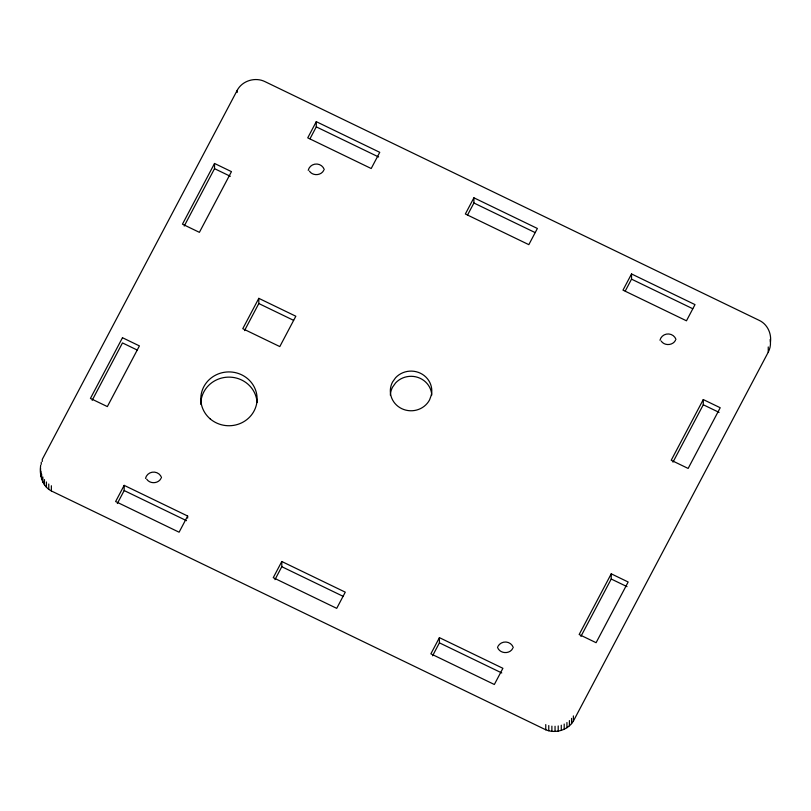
<?xml version="1.0" encoding="UTF-8"?>
<svg xmlns="http://www.w3.org/2000/svg" width="811" height="811" viewBox="0 0 811 811"><rect width="100%" height="100%" fill="white"/><g stroke="black" fill="none" stroke-linecap="round" stroke-linejoin="round"><path stroke-width="1.22" d="M770.126 339.535A20.741 19.839 0 0 1 768.25 352.167L573.377 721.101C567.832 730.194 555.505 733.854 545.762 729.788L51.367 490.959C41.99 486.103 39.364 474.922 40.682 465.2M770.45 342.11C771.656 333.351 767.277 324.045 759.096 320.315L265.035 81.658C255.323 76.761 242.185 80.644 237.167 90.416L42.284 459.361L42.284 461.439M214.53 163.467L182.465 224.16L199.394 232.341L231.459 171.638L214.53 163.467L214.53 168.658L184.219 226.046M92.17 400.31L122.481 342.921L137.15 350.007M124.174 485.363L115.618 501.543L179.099 532.209L187.645 516.019L124.174 485.363L124.174 490.554L117.331 503.509M316.28 121.66L307.734 137.85L371.205 168.516L379.751 152.326L316.28 121.66L316.28 126.861L310.015 138.732M258.81 298.336L242.773 328.688L279.805 346.581L295.833 316.229L258.81 298.336L258.81 303.537L244.496 330.635M281.792 561.506L273.246 577.685L336.717 608.351L345.273 592.162L281.792 561.506L281.792 566.696L274.959 579.652M473.908 197.803L465.352 213.992L528.833 244.658L537.379 228.469L473.908 197.803L473.908 203.003L467.633 214.874M439.42 637.649L430.874 653.828L494.345 684.494L502.901 668.305L439.42 637.649L439.42 642.839L432.587 655.795M631.536 273.956L622.98 290.135L686.461 320.801L695.007 304.612L631.536 273.956L631.536 279.146L625.261 291.017M611.23 573.823L579.166 634.516L596.095 642.697L628.16 581.994L611.23 573.823L611.23 579.013L580.919 636.402M703.279 399.559L671.214 460.263L688.144 468.434L720.209 407.74L703.279 399.559L703.279 404.76L672.968 462.148M323.761 170.351C321.034 175.703 312.701 176.119 309.407 171.121M161.034 478.409C158.317 483.761 149.984 484.177 146.69 479.169M675.502 340.275C672.785 345.628 664.452 346.033 661.158 341.036M512.785 648.324C509.734 654.487 499.606 653.818 497.498 647.229M316.28 126.861L378.625 156.979M473.908 203.003L535.118 232.575M631.536 279.146L692.736 308.717M214.53 168.658L230.334 176.291M703.279 404.76L719.073 412.383M258.81 303.537L293.592 320.345M611.23 579.013L627.025 586.647M124.174 490.554L186.51 520.672M281.792 566.696L343.002 596.267M439.42 642.839L501.766 672.958M161.511 477.547L160.578 475.682A8.292 7.938 0 0 0 145.514 478.409M768.25 346.966L768.25 352.167M573.377 715.91L573.377 721.101M571.562 718.394L571.562 723.594M569.403 720.614L569.403 725.804M566.93 722.51L566.93 727.71M564.203 724.051L564.203 729.251M561.273 725.196L561.273 730.397M558.201 725.936L558.201 731.137M555.048 726.25L555.048 731.441M551.885 726.119L551.885 731.319M548.763 725.561L548.763 730.762M545.762 724.588L545.762 729.788M237.167 90.416L237.167 92.495M187.645 516.019L187.645 518.097M51.367 485.759L51.367 490.959M48.761 484.025L48.761 489.226M46.44 481.967L46.44 487.158M44.463 479.595L44.463 484.796M42.851 476.99L42.851 482.19M41.645 474.182L41.645 479.382M41.26 462.229L41.26 464.308M40.874 471.242L40.874 476.442M40.55 468.231L40.55 473.431M659.982 340.265A8.292 7.938 0 0 1 675.979 339.414M308.231 170.351A8.292 7.938 0 0 1 324.238 169.499M497.974 646.367A8.292 7.938 0 0 1 513.262 647.472M390.344 395.17A20.741 19.839 0 0 1 392.554 387.192L395.606 382.914A20.741 19.839 0 0 1 417.918 377.419A20.741 19.839 0 0 1 431.776 395.028M200.814 404.375A28.152 26.915 0 0 1 228.003 377.135A28.152 26.915 0 0 1 257.067 402.53M431.371 394.998L429.577 399.884A20.741 19.839 0 0 1 401.709 408.643A20.741 19.839 0 0 1 392.554 381.991L395.606 377.713A20.741 19.839 0 0 1 420.412 373.232A20.741 19.839 0 0 1 431.371 394.998M122.481 337.721L90.426 398.424L107.346 406.595L139.411 345.902L122.481 337.721M210.201 418.902A28.152 26.915 0 0 0 256.509 404.344A28.152 26.915 0 0 0 220.166 373.263A28.152 26.915 0 0 0 210.201 418.902"/></g></svg>
